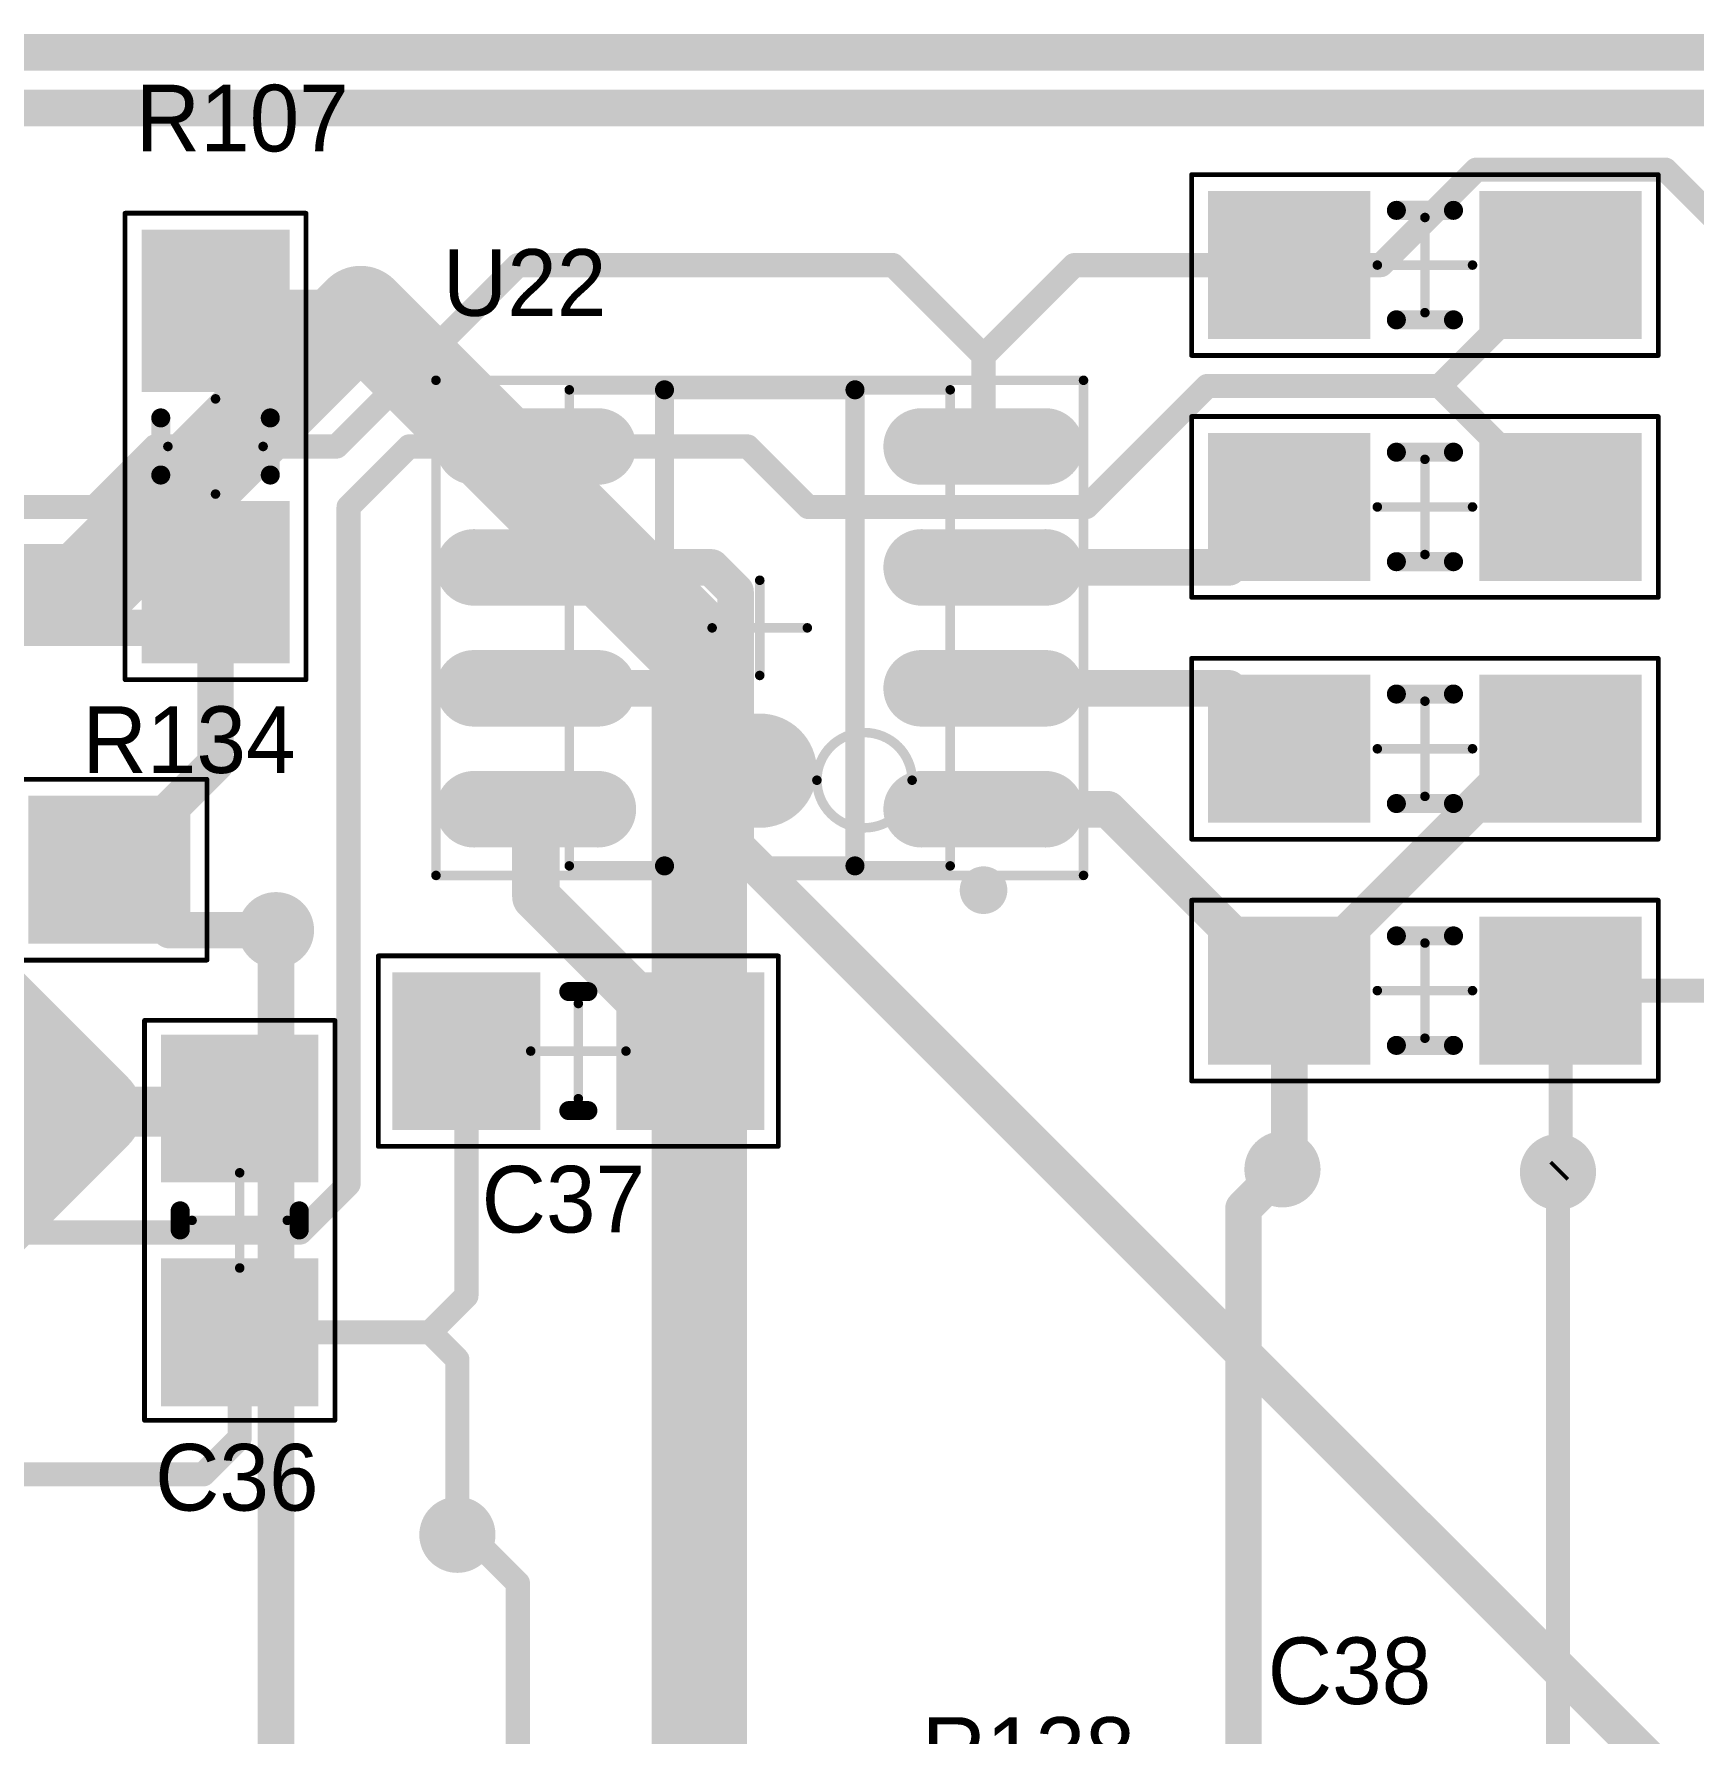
# Model space of a CAD drawing. Header units: millimetres. Extents: x 37 to 246, y 26 to 184.
# Drawn here: x 210.82 to 228.25, y 88.71 to 106.57 of the extents above; entities that cross this region are included whole.
import ezdxf

# ---------------------------------------------------------------- set-up
doc = ezdxf.new("R2010")
doc.units = ezdxf.units.MM
for name, color, linetype in [('BottomLayer', 5, 'Continuous'), ('Mechanical13', 56, 'Continuous'), ('Mechanical15', 56, 'Continuous'), ('MultiLayer', 9, 'Continuous'), ('TopLayer', 1, 'Continuous'), ('TopOverlay', 2, 'Continuous'), ('TopPaste', 8, 'Continuous'), ('TopSolder', 216, 'Continuous'), ('ViaHoleLayer', 16, 'Continuous')]:
    doc.layers.add(name, color=color, linetype=linetype)

msp = doc.modelspace()

# ---------------------------------------------------------------- linework, layer by layer
at = {"layer": 'BottomLayer'}
for points, const_width in [([(211.328, 100.711), (214.249, 103.632)], 1), ([(214.249, 103.632), (217.805, 100.076)], 1), ([(206.629, 100.711), (211.328, 100.711)], 1), ([(217.805, 94.234), (217.805, 100.076)], 1), ([(207.518, 99.187), (211.455, 95.25)], 1), ([(213.36, 87.249), (213.36, 97.155)], 0.384), ([(209.55, 93.345), (211.455, 95.25)], 1), ([(223.52, 94.234), (223.929, 94.643)], 0.384), ([(217.805, 76.454), (217.805, 94.234)], 1), ([(226.822, 78.867), (226.822, 94.615)], 0.254), ([(223.52, 59.69), (223.52, 94.234)], 0.384), ([(215.265, 90.805), (215.392, 90.805)], 0.254), ([(215.392, 90.805), (215.9, 90.297)], 0.254), ([(215.9, 86.36), (215.9, 90.297)], 0.254)]:
    msp.add_lwpolyline(points, dxfattribs=dict(at, const_width=const_width))
for points, const_width in [([(213.999, 103.632, 1), (214.499, 103.632, 1)], 0.5), ([(213.999, 103.632, 1), (214.499, 103.632, 1)], 0.5), ([(214.049, 103.632, 1), (214.449, 103.632, 1)], 0.4), ([(211.078, 100.711, 1), (211.578, 100.711, 1)], 0.5), ([(211.078, 100.711, 1), (211.578, 100.711, 1)], 0.5), ([(217.555, 100.076, 1), (218.055, 100.076, 1)], 0.5), ([(217.555, 100.076, 1), (218.055, 100.076, 1)], 0.5), ([(213.16, 97.155, 1), (213.56, 97.155, 1)], 0.4), ([(213.264, 97.155, 1), (213.456, 97.155, 1)], 0.192), ([(211.205, 95.25, 1), (211.705, 95.25, 1)], 0.5), ([(211.205, 95.25, 1), (211.705, 95.25, 1)], 0.5), ([(211.255, 95.25, 1), (211.655, 95.25, 1)], 0.4), ([(223.729, 94.643, 1), (224.129, 94.643, 1)], 0.4), ([(226.622, 94.615, 1), (227.022, 94.615, 1)], 0.4), ([(223.833, 94.643, 1), (224.025, 94.643, 1)], 0.192), ([(217.555, 94.234, 1), (218.055, 94.234, 1)], 0.5), ([(217.555, 94.234, 1), (218.055, 94.234, 1)], 0.5), ([(217.605, 94.234, 1), (218.005, 94.234, 1)], 0.4), ([(226.758, 94.615, 1), (226.886, 94.615, 1)], 0.127), ([(223.424, 94.234, 1), (223.616, 94.234, 1)], 0.192), ([(223.424, 94.234, 1), (223.616, 94.234, 1)], 0.192), ([(215.065, 90.805, 1), (215.465, 90.805, 1)], 0.4), ([(215.202, 90.805, 1), (215.328, 90.805, 1)], 0.127), ([(215.328, 90.805, 1), (215.456, 90.805, 1)], 0.127), ([(215.328, 90.805, 1), (215.456, 90.805, 1)], 0.127), ([(215.837, 90.297, 1), (215.964, 90.297, 1)], 0.127), ([(215.837, 90.297, 1), (215.964, 90.297, 1)], 0.127)]:
    msp.add_lwpolyline(points, format="xyb", close=True, dxfattribs=dict(at, const_width=const_width))
at = {"layer": 'Mechanical13', "const_width": 0.1}
for points in [[(216.44, 97.83), (216.44, 102.83)], [(216.44, 102.83), (220.44, 102.83)], [(220.44, 97.83), (220.44, 102.83)], [(216.44, 97.83), (220.44, 97.83)]]:
    msp.add_lwpolyline(points, dxfattribs=at)
at = {"layer": 'Mechanical13'}
for points, const_width in [([(216.415, 102.83, 1), (216.465, 102.83, 1)], 0.05), ([(216.415, 102.83, 1), (216.465, 102.83, 1)], 0.05), ([(220.415, 102.83, 1), (220.465, 102.83, 1)], 0.05), ([(220.415, 102.83, 1), (220.465, 102.83, 1)], 0.05), ([(220.04, 98.73, 1), (219.04, 98.73, 1)], 0.1), ([(219.015, 98.73, 1), (219.065, 98.73, 1)], 0.05), ([(220.015, 98.73, 1), (220.065, 98.73, 1)], 0.05), ([(216.415, 97.83, 1), (216.465, 97.83, 1)], 0.05), ([(216.415, 97.83, 1), (216.465, 97.83, 1)], 0.05), ([(220.415, 97.83, 1), (220.465, 97.83, 1)], 0.05), ([(220.415, 97.83, 1), (220.465, 97.83, 1)], 0.05)]:
    msp.add_lwpolyline(points, format="xyb", close=True, dxfattribs=dict(at, const_width=const_width))
at = {"layer": 'Mechanical15'}
for points, const_width in [([(222.975, 103.19), (222.975, 105.09)], 0.05), ([(222.975, 105.09), (227.875, 105.09)], 0.05), ([(227.875, 103.19), (227.875, 105.09)], 0.05), ([(211.775, 104.685), (213.675, 104.685)], 0.05), ([(211.775, 99.785), (211.775, 104.685)], 0.05), ([(213.675, 99.785), (213.675, 104.685)], 0.05), ([(225.425, 103.64), (225.425, 104.64)], 0.1), ([(224.925, 104.14), (225.925, 104.14)], 0.1), ([(222.975, 103.19), (227.875, 103.19)], 0.05), ([(215.04, 97.73), (215.04, 102.93)], 0.1), ([(215.04, 102.93), (221.84, 102.93)], 0.1), ([(221.84, 97.73), (221.84, 102.93)], 0.1), ([(212.725, 101.735), (212.725, 102.735)], 0.1), ([(222.975, 100.65), (222.975, 102.55)], 0.05), ([(222.975, 102.55), (227.875, 102.55)], 0.05), ([(227.875, 100.65), (227.875, 102.55)], 0.05), ([(212.225, 102.235), (213.225, 102.235)], 0.1), ([(225.425, 101.1), (225.425, 102.1)], 0.1), ([(224.925, 101.6), (225.925, 101.6)], 0.1), ([(218.44, 99.83), (218.44, 100.83)], 0.1), ([(222.975, 100.65), (227.875, 100.65)], 0.05), ([(217.94, 100.33), (218.94, 100.33)], 0.1), ([(222.975, 100.01), (227.875, 100.01)], 0.05), ([(222.975, 98.11), (222.975, 100.01)], 0.05), ([(227.875, 98.11), (227.875, 100.01)], 0.05), ([(211.775, 99.785), (213.675, 99.785)], 0.05), ([(225.425, 98.56), (225.425, 99.56)], 0.1), ([(224.925, 99.06), (225.925, 99.06)], 0.1), ([(207.735, 98.74), (212.635, 98.74)], 0.05), ([(212.635, 96.84), (212.635, 98.74)], 0.05), ([(222.975, 98.11), (227.875, 98.11)], 0.05), ([(215.04, 97.73), (221.84, 97.73)], 0.1), ([(222.975, 97.47), (227.875, 97.47)], 0.05), ([(222.975, 95.57), (222.975, 97.47)], 0.05), ([(227.875, 95.57), (227.875, 97.47)], 0.05), ([(225.425, 96.02), (225.425, 97.02)], 0.1), ([(207.735, 96.84), (212.635, 96.84)], 0.05), ([(214.435, 96.885), (218.635, 96.885)], 0.05), ([(214.435, 94.885), (214.435, 96.885)], 0.05), ([(218.635, 94.885), (218.635, 96.885)], 0.05), ([(216.535, 95.385), (216.535, 96.385)], 0.1), ([(224.925, 96.52), (225.925, 96.52)], 0.1), ([(211.979, 96.207), (213.979, 96.207)], 0.05), ([(211.979, 92.007), (211.979, 96.207)], 0.05), ([(213.979, 92.007), (213.979, 96.207)], 0.05), ([(216.035, 95.885), (217.035, 95.885)], 0.1), ([(222.975, 95.57), (227.875, 95.57)], 0.05), ([(214.435, 94.885), (218.635, 94.885)], 0.05), ([(212.979, 93.607), (212.979, 94.607)], 0.1), ([(212.479, 94.107), (213.479, 94.107)], 0.1), ([(211.979, 92.007), (213.979, 92.007)], 0.05)]:
    msp.add_lwpolyline(points, dxfattribs=dict(at, const_width=const_width))
for points, const_width in [([(222.963, 105.09, 1), (222.987, 105.09, 1)], 0.025), ([(222.963, 105.09, 1), (222.987, 105.09, 1)], 0.025), ([(227.863, 105.09, 1), (227.887, 105.09, 1)], 0.025), ([(227.863, 105.09, 1), (227.887, 105.09, 1)], 0.025), ([(211.763, 104.685, 1), (211.787, 104.685, 1)], 0.025), ([(211.763, 104.685, 1), (211.787, 104.685, 1)], 0.025), ([(213.663, 104.685, 1), (213.687, 104.685, 1)], 0.025), ([(213.663, 104.685, 1), (213.687, 104.685, 1)], 0.025), ([(225.4, 104.64, 1), (225.45, 104.64, 1)], 0.05), ([(224.9, 104.14, 1), (224.95, 104.14, 1)], 0.05), ([(225.9, 104.14, 1), (225.95, 104.14, 1)], 0.05), ([(225.4, 103.64, 1), (225.45, 103.64, 1)], 0.05), ([(222.963, 103.19, 1), (222.987, 103.19, 1)], 0.025), ([(222.963, 103.19, 1), (222.987, 103.19, 1)], 0.025), ([(227.863, 103.19, 1), (227.887, 103.19, 1)], 0.025), ([(227.863, 103.19, 1), (227.887, 103.19, 1)], 0.025), ([(215.015, 102.93, 1), (215.065, 102.93, 1)], 0.05), ([(215.015, 102.93, 1), (215.065, 102.93, 1)], 0.05), ([(221.815, 102.93, 1), (221.865, 102.93, 1)], 0.05), ([(221.815, 102.93, 1), (221.865, 102.93, 1)], 0.05), ([(212.7, 102.735, 1), (212.75, 102.735, 1)], 0.05), ([(222.963, 102.55, 1), (222.987, 102.55, 1)], 0.025), ([(222.963, 102.55, 1), (222.987, 102.55, 1)], 0.025), ([(227.863, 102.55, 1), (227.887, 102.55, 1)], 0.025), ([(227.863, 102.55, 1), (227.887, 102.55, 1)], 0.025), ([(212.2, 102.235, 1), (212.25, 102.235, 1)], 0.05), ([(213.2, 102.235, 1), (213.25, 102.235, 1)], 0.05), ([(225.4, 102.1, 1), (225.45, 102.1, 1)], 0.05), ([(212.7, 101.735, 1), (212.75, 101.735, 1)], 0.05), ([(224.9, 101.6, 1), (224.95, 101.6, 1)], 0.05), ([(225.9, 101.6, 1), (225.95, 101.6, 1)], 0.05), ([(225.4, 101.1, 1), (225.45, 101.1, 1)], 0.05), ([(218.415, 100.83, 1), (218.465, 100.83, 1)], 0.05), ([(222.963, 100.65, 1), (222.987, 100.65, 1)], 0.025), ([(222.963, 100.65, 1), (222.987, 100.65, 1)], 0.025), ([(227.863, 100.65, 1), (227.887, 100.65, 1)], 0.025), ([(227.863, 100.65, 1), (227.887, 100.65, 1)], 0.025), ([(217.915, 100.33, 1), (217.965, 100.33, 1)], 0.05), ([(218.915, 100.33, 1), (218.965, 100.33, 1)], 0.05), ([(222.963, 100.01, 1), (222.987, 100.01, 1)], 0.025), ([(222.963, 100.01, 1), (222.987, 100.01, 1)], 0.025), ([(227.863, 100.01, 1), (227.887, 100.01, 1)], 0.025), ([(227.863, 100.01, 1), (227.887, 100.01, 1)], 0.025), ([(211.763, 99.785, 1), (211.787, 99.785, 1)], 0.025), ([(211.763, 99.785, 1), (211.787, 99.785, 1)], 0.025), ([(213.663, 99.785, 1), (213.687, 99.785, 1)], 0.025), ([(213.663, 99.785, 1), (213.687, 99.785, 1)], 0.025), ([(218.415, 99.83, 1), (218.465, 99.83, 1)], 0.05), ([(225.4, 99.56, 1), (225.45, 99.56, 1)], 0.05), ([(224.9, 99.06, 1), (224.95, 99.06, 1)], 0.05), ([(225.9, 99.06, 1), (225.95, 99.06, 1)], 0.05), ([(212.623, 98.74, 1), (212.647, 98.74, 1)], 0.025), ([(212.623, 98.74, 1), (212.647, 98.74, 1)], 0.025), ([(225.4, 98.56, 1), (225.45, 98.56, 1)], 0.05), ([(222.963, 98.11, 1), (222.987, 98.11, 1)], 0.025), ([(222.963, 98.11, 1), (222.987, 98.11, 1)], 0.025), ([(227.863, 98.11, 1), (227.887, 98.11, 1)], 0.025), ([(227.863, 98.11, 1), (227.887, 98.11, 1)], 0.025), ([(215.015, 97.73, 1), (215.065, 97.73, 1)], 0.05), ([(215.015, 97.73, 1), (215.065, 97.73, 1)], 0.05), ([(221.815, 97.73, 1), (221.865, 97.73, 1)], 0.05), ([(221.815, 97.73, 1), (221.865, 97.73, 1)], 0.05), ([(222.963, 97.47, 1), (222.987, 97.47, 1)], 0.025), ([(222.963, 97.47, 1), (222.987, 97.47, 1)], 0.025), ([(227.863, 97.47, 1), (227.887, 97.47, 1)], 0.025), ([(227.863, 97.47, 1), (227.887, 97.47, 1)], 0.025), ([(225.4, 97.02, 1), (225.45, 97.02, 1)], 0.05), ([(212.623, 96.84, 1), (212.647, 96.84, 1)], 0.025), ([(212.623, 96.84, 1), (212.647, 96.84, 1)], 0.025), ([(214.422, 96.885, 1), (214.447, 96.885, 1)], 0.025), ([(214.422, 96.885, 1), (214.447, 96.885, 1)], 0.025), ([(218.622, 96.885, 1), (218.647, 96.885, 1)], 0.025), ([(218.622, 96.885, 1), (218.647, 96.885, 1)], 0.025), ([(216.51, 96.385, 1), (216.56, 96.385, 1)], 0.05), ([(224.9, 96.52, 1), (224.95, 96.52, 1)], 0.05), ([(225.9, 96.52, 1), (225.95, 96.52, 1)], 0.05), ([(211.967, 96.207, 1), (211.991, 96.207, 1)], 0.025), ([(211.967, 96.207, 1), (211.991, 96.207, 1)], 0.025), ([(213.967, 96.207, 1), (213.991, 96.207, 1)], 0.025), ([(213.967, 96.207, 1), (213.991, 96.207, 1)], 0.025), ([(225.4, 96.02, 1), (225.45, 96.02, 1)], 0.05), ([(216.01, 95.885, 1), (216.06, 95.885, 1)], 0.05), ([(217.01, 95.885, 1), (217.06, 95.885, 1)], 0.05), ([(222.963, 95.57, 1), (222.987, 95.57, 1)], 0.025), ([(222.963, 95.57, 1), (222.987, 95.57, 1)], 0.025), ([(227.863, 95.57, 1), (227.887, 95.57, 1)], 0.025), ([(227.863, 95.57, 1), (227.887, 95.57, 1)], 0.025), ([(216.51, 95.385, 1), (216.56, 95.385, 1)], 0.05), ([(214.422, 94.885, 1), (214.447, 94.885, 1)], 0.025), ([(214.422, 94.885, 1), (214.447, 94.885, 1)], 0.025), ([(218.622, 94.885, 1), (218.647, 94.885, 1)], 0.025), ([(218.622, 94.885, 1), (218.647, 94.885, 1)], 0.025), ([(212.954, 94.607, 1), (213.004, 94.607, 1)], 0.05), ([(212.454, 94.107, 1), (212.504, 94.107, 1)], 0.05), ([(213.454, 94.107, 1), (213.504, 94.107, 1)], 0.05), ([(212.954, 93.607, 1), (213.004, 93.607, 1)], 0.05), ([(211.967, 92.007, 1), (211.991, 92.007, 1)], 0.025), ([(211.967, 92.007, 1), (211.991, 92.007, 1)], 0.025), ([(213.967, 92.007, 1), (213.991, 92.007, 1)], 0.025), ([(213.967, 92.007, 1), (213.991, 92.007, 1)], 0.025)]:
    msp.add_lwpolyline(points, format="xyb", close=True, dxfattribs=dict(at, const_width=const_width))
at = {"layer": 'MultiLayer', "const_width": 0.4}
for points in [[(214.049, 103.632, 1), (214.449, 103.632, 1)], [(213.16, 97.155, 1), (213.56, 97.155, 1)], [(211.255, 95.25, 1), (211.655, 95.25, 1)], [(223.729, 94.643, 1), (224.129, 94.643, 1)], [(226.622, 94.615, 1), (227.022, 94.615, 1)], [(217.605, 94.234, 1), (218.005, 94.234, 1)], [(215.065, 90.805, 1), (215.465, 90.805, 1)]]:
    msp.add_lwpolyline(points, format="xyb", close=True, dxfattribs=at)
at = {"layer": 'TopLayer'}
for points, const_width in [([(196.711, 106.375), (233.414, 106.375)], 0.384), ([(196.469, 105.791), (233.172, 105.791)], 0.384), ([(224.963, 104.14), (225.965, 105.142)], 0.254), ([(225.965, 105.142), (227.951, 105.142)], 0.254), ([(227.951, 105.142), (229.362, 103.731)], 0.254), ([(213.995, 102.235), (215.9, 104.14)], 0.254), ([(215.9, 104.14), (219.838, 104.14)], 0.254), ([(219.838, 104.14), (220.79, 103.188)], 0.254), ([(220.79, 103.188), (221.742, 104.14)], 0.254), ([(221.742, 104.14), (224, 104.14)], 0.254), ([(224, 104.14), (224.963, 104.14)], 0.254), ([(225.58, 102.87), (226.85, 104.14)], 0.254), ([(212.725, 103.66), (212.753, 103.632)], 0.5), ([(212.753, 103.632), (214.249, 103.632)], 0.5), ([(220.79, 102.235), (220.79, 103.188)], 0.254), ([(221.869, 101.6), (223.139, 102.87)], 0.254), ([(223.139, 102.87), (225.58, 102.87)], 0.254), ([(225.58, 102.87), (226.85, 101.6)], 0.254), ([(216.74, 102.235), (215.44, 102.235)], 0.6), ([(221.44, 102.235), (220.14, 102.235)], 0.6), ([(211.455, 101.6), (212.09, 102.235)], 0.254), ([(212.09, 102.235), (213.995, 102.235)], 0.254), ([(214.122, 101.6), (214.757, 102.235)], 0.254), ([(214.757, 102.235), (216.09, 102.235)], 0.254), ([(216.09, 102.235), (218.313, 102.235)], 0.254), ([(218.313, 102.235), (218.948, 101.6)], 0.254), ([(223.365, 100.965), (224, 101.6)], 0.384), ([(209.41, 101.6), (211.455, 101.6)], 0.254), ([(214.122, 94.488), (214.122, 101.6)], 0.254), ([(218.948, 101.6), (221.869, 101.6)], 0.254), ([(226.85, 101.6), (226.85, 101.6)], 0.254), ([(216.74, 100.965), (215.44, 100.965)], 0.6), ([(221.44, 100.965), (220.14, 100.965)], 0.6), ([(216.09, 100.965), (217.932, 100.965)], 0.384), ([(217.932, 100.965), (218.186, 100.711)], 0.384), ([(220.79, 100.965), (223.365, 100.965)], 0.384), ([(212.245, 100.33), (212.725, 100.81)], 0.384), ([(212.725, 98.905), (212.725, 100.81)], 0.384), ([(218.186, 99.695), (218.186, 100.711)], 0.384), ([(209.41, 100.33), (212.245, 100.33)], 0.384), ([(216.74, 99.695), (215.44, 99.695)], 0.6), ([(221.44, 99.695), (220.14, 99.695)], 0.6), ([(216.09, 99.695), (218.186, 99.695)], 0.384), ([(218.186, 98.044), (218.186, 99.695)], 0.384), ([(220.79, 99.695), (223.365, 99.695)], 0.384), ([(223.365, 99.695), (224, 99.06)], 0.384), ([(211.61, 97.79), (212.725, 98.905)], 0.384), ([(224, 96.52), (226.54, 99.06)], 0.384), ([(226.54, 99.06), (226.85, 99.06)], 0.384), ([(216.74, 98.425), (215.44, 98.425)], 0.6), ([(216.09, 97.505), (216.09, 98.425)], 0.5), ([(221.44, 98.425), (220.14, 98.425)], 0.6), ([(220.79, 98.425), (222.095, 98.425)], 0.384), ([(222.095, 98.425), (224, 96.52)], 0.384), ([(218.186, 98.044), (230.886, 85.344)], 0.384), ([(211.61, 97.79), (212.245, 97.155)], 0.384), ([(216.09, 97.505), (217.71, 95.885)], 0.5), ([(212.245, 97.155), (213.36, 97.155)], 0.384), ([(224, 94.643), (224, 96.52)], 0.384), ([(226.85, 94.643), (226.85, 96.52)], 0.254), ([(226.85, 96.52), (228.727, 96.52)], 0.254), ([(217.71, 95.885), (217.805, 95.79)], 0.5), ([(215.36, 93.313), (215.36, 95.885)], 0.254), ([(217.805, 94.234), (217.805, 95.79)], 0.5), ([(212.947, 95.25), (212.979, 95.282)], 0.524), ([(209.41, 95.25), (211.455, 95.25)], 0.524), ([(211.455, 95.25), (212.947, 95.25)], 0.524), ([(223.929, 94.643), (224, 94.643)], 0.384), ([(226.822, 94.615), (226.85, 94.643)], 0.254), ([(213.614, 93.98), (214.122, 94.488)], 0.254), ([(209.41, 93.98), (213.614, 93.98)], 0.254), ([(214.979, 92.932), (215.36, 93.313)], 0.254), ([(212.979, 92.932), (214.979, 92.932)], 0.254), ([(212.979, 91.821), (212.979, 92.932)], 0.254), ([(214.979, 92.932), (215.265, 92.646)], 0.254), ([(215.265, 90.805), (215.265, 92.646)], 0.254), ([(212.598, 91.44), (212.979, 91.821)], 0.254), ([(209.41, 91.44), (212.598, 91.44)], 0.254)]:
    msp.add_lwpolyline(points, dxfattribs=dict(at, const_width=const_width))
for points, const_width in [([(225.901, 105.142, 1), (226.028, 105.142, 1)], 0.127), ([(225.901, 105.142, 1), (226.028, 105.142, 1)], 0.127), ([(227.887, 105.142, 1), (228.014, 105.142, 1)], 0.127), ([(227.887, 105.142, 1), (228.014, 105.142, 1)], 0.127), ([(215.837, 104.14, 1), (215.964, 104.14, 1)], 0.127), ([(215.837, 104.14, 1), (215.964, 104.14, 1)], 0.127), ([(219.775, 104.14, 1), (219.902, 104.14, 1)], 0.127), ([(219.775, 104.14, 1), (219.902, 104.14, 1)], 0.127), ([(221.679, 104.14, 1), (221.805, 104.14, 1)], 0.127), ([(221.679, 104.14, 1), (221.805, 104.14, 1)], 0.127), ([(223.937, 104.14, 1), (224.064, 104.14, 1)], 0.127), ([(223.937, 104.14, 1), (224.064, 104.14, 1)], 0.127), ([(224.899, 104.14, 1), (225.026, 104.14, 1)], 0.127), ([(224.899, 104.14, 1), (225.026, 104.14, 1)], 0.127), ([(226.786, 104.14, 1), (226.913, 104.14, 1)], 0.127), ([(214.049, 103.632, 1), (214.449, 103.632, 1)], 0.4), ([(212.6, 103.66, 1), (212.85, 103.66, 1)], 0.25), ([(212.628, 103.632, 1), (212.878, 103.632, 1)], 0.25), ([(212.628, 103.632, 1), (212.878, 103.632, 1)], 0.25), ([(214.124, 103.632, 1), (214.374, 103.632, 1)], 0.25), ([(220.727, 103.188, 1), (220.854, 103.188, 1)], 0.127), ([(220.727, 103.188, 1), (220.854, 103.188, 1)], 0.127), ([(220.727, 103.188, 1), (220.854, 103.188, 1)], 0.127), ([(223.076, 102.87, 1), (223.202, 102.87, 1)], 0.127), ([(223.076, 102.87, 1), (223.202, 102.87, 1)], 0.127), ([(225.517, 102.87, 1), (225.644, 102.87, 1)], 0.127), ([(225.517, 102.87, 1), (225.644, 102.87, 1)], 0.127), ([(225.517, 102.87, 1), (225.644, 102.87, 1)], 0.127), ([(215.29, 102.235, 1), (215.59, 102.235, 1)], 0.3), ([(216.59, 102.235, 1), (216.89, 102.235, 1)], 0.3), ([(219.99, 102.235, 1), (220.29, 102.235, 1)], 0.3), ([(221.29, 102.235, 1), (221.59, 102.235, 1)], 0.3), ([(212.026, 102.235, 1), (212.154, 102.235, 1)], 0.127), ([(212.026, 102.235, 1), (212.154, 102.235, 1)], 0.127), ([(213.931, 102.235, 1), (214.059, 102.235, 1)], 0.127), ([(213.931, 102.235, 1), (214.059, 102.235, 1)], 0.127), ([(214.694, 102.235, 1), (214.821, 102.235, 1)], 0.127), ([(214.694, 102.235, 1), (214.821, 102.235, 1)], 0.127), ([(216.026, 102.235, 1), (216.153, 102.235, 1)], 0.127), ([(216.026, 102.235, 1), (216.153, 102.235, 1)], 0.127), ([(218.25, 102.235, 1), (218.376, 102.235, 1)], 0.127), ([(218.25, 102.235, 1), (218.376, 102.235, 1)], 0.127), ([(220.727, 102.235, 1), (220.854, 102.235, 1)], 0.127), ([(223.904, 101.6, 1), (224.096, 101.6, 1)], 0.192), ([(211.392, 101.6, 1), (211.518, 101.6, 1)], 0.127), ([(211.392, 101.6, 1), (211.518, 101.6, 1)], 0.127), ([(214.059, 101.6, 1), (214.185, 101.6, 1)], 0.127), ([(214.059, 101.6, 1), (214.185, 101.6, 1)], 0.127), ([(218.885, 101.6, 1), (219.012, 101.6, 1)], 0.127), ([(218.885, 101.6, 1), (219.012, 101.6, 1)], 0.127), ([(221.805, 101.6, 1), (221.933, 101.6, 1)], 0.127), ([(221.805, 101.6, 1), (221.933, 101.6, 1)], 0.127), ([(226.786, 101.6, 1), (226.913, 101.6, 1)], 0.127), ([(226.786, 101.6, 1), (226.913, 101.6, 1)], 0.127), ([(226.786, 101.6, 1), (226.913, 101.6, 1)], 0.127), ([(215.29, 100.965, 1), (215.59, 100.965, 1)], 0.3), ([(216.59, 100.965, 1), (216.89, 100.965, 1)], 0.3), ([(219.99, 100.965, 1), (220.29, 100.965, 1)], 0.3), ([(221.29, 100.965, 1), (221.59, 100.965, 1)], 0.3), ([(215.994, 100.965, 1), (216.186, 100.965, 1)], 0.192), ([(217.836, 100.965, 1), (218.028, 100.965, 1)], 0.192), ([(217.836, 100.965, 1), (218.028, 100.965, 1)], 0.192), ([(220.694, 100.965, 1), (220.886, 100.965, 1)], 0.192), ([(223.269, 100.965, 1), (223.461, 100.965, 1)], 0.192), ([(223.269, 100.965, 1), (223.461, 100.965, 1)], 0.192), ([(212.629, 100.81, 1), (212.821, 100.81, 1)], 0.192), ([(212.629, 100.81, 1), (212.821, 100.81, 1)], 0.192), ([(218.09, 100.711, 1), (218.282, 100.711, 1)], 0.192), ([(218.09, 100.711, 1), (218.282, 100.711, 1)], 0.192), ([(212.149, 100.33, 1), (212.341, 100.33, 1)], 0.192), ([(212.149, 100.33, 1), (212.341, 100.33, 1)], 0.192), ([(215.29, 99.695, 1), (215.59, 99.695, 1)], 0.3), ([(216.59, 99.695, 1), (216.89, 99.695, 1)], 0.3), ([(219.99, 99.695, 1), (220.29, 99.695, 1)], 0.3), ([(221.29, 99.695, 1), (221.59, 99.695, 1)], 0.3), ([(215.994, 99.695, 1), (216.186, 99.695, 1)], 0.192), ([(218.09, 99.695, 1), (218.282, 99.695, 1)], 0.192), ([(218.09, 99.695, 1), (218.282, 99.695, 1)], 0.192), ([(218.09, 99.695, 1), (218.282, 99.695, 1)], 0.192), ([(220.694, 99.695, 1), (220.886, 99.695, 1)], 0.192), ([(223.269, 99.695, 1), (223.461, 99.695, 1)], 0.192), ([(223.269, 99.695, 1), (223.461, 99.695, 1)], 0.192), ([(212.629, 98.905, 1), (212.821, 98.905, 1)], 0.192), ([(212.629, 98.905, 1), (212.821, 98.905, 1)], 0.192), ([(223.904, 99.06, 1), (224.096, 99.06, 1)], 0.192), ([(226.444, 99.06, 1), (226.636, 99.06, 1)], 0.192), ([(226.444, 99.06, 1), (226.636, 99.06, 1)], 0.192), ([(226.754, 99.06, 1), (226.946, 99.06, 1)], 0.192), ([(215.29, 98.425, 1), (215.59, 98.425, 1)], 0.3), ([(215.965, 98.425, 1), (216.215, 98.425, 1)], 0.25), ([(216.59, 98.425, 1), (216.89, 98.425, 1)], 0.3), ([(219.99, 98.425, 1), (220.29, 98.425, 1)], 0.3), ([(220.694, 98.425, 1), (220.886, 98.425, 1)], 0.192), ([(221.29, 98.425, 1), (221.59, 98.425, 1)], 0.3), ([(221.999, 98.425, 1), (222.191, 98.425, 1)], 0.192), ([(221.999, 98.425, 1), (222.191, 98.425, 1)], 0.192), ([(218.09, 98.044, 1), (218.282, 98.044, 1)], 0.192), ([(218.09, 98.044, 1), (218.282, 98.044, 1)], 0.192), ([(211.514, 97.79, 1), (211.706, 97.79, 1)], 0.192), ([(211.514, 97.79, 1), (211.706, 97.79, 1)], 0.192), ([(215.965, 97.505, 1), (216.215, 97.505, 1)], 0.25), ([(215.965, 97.505, 1), (216.215, 97.505, 1)], 0.25), ([(213.16, 97.155, 1), (213.56, 97.155, 1)], 0.4), ([(212.149, 97.155, 1), (212.341, 97.155, 1)], 0.192), ([(212.149, 97.155, 1), (212.341, 97.155, 1)], 0.192), ([(213.264, 97.155, 1), (213.456, 97.155, 1)], 0.192), ([(223.904, 96.52, 1), (224.096, 96.52, 1)], 0.192), ([(223.904, 96.52, 1), (224.096, 96.52, 1)], 0.192), ([(223.904, 96.52, 1), (224.096, 96.52, 1)], 0.192), ([(226.786, 96.52, 1), (226.913, 96.52, 1)], 0.127), ([(226.786, 96.52, 1), (226.913, 96.52, 1)], 0.127), ([(217.585, 95.885, 1), (217.835, 95.885, 1)], 0.25), ([(217.585, 95.885, 1), (217.835, 95.885, 1)], 0.25), ([(215.296, 95.885, 1), (215.423, 95.885, 1)], 0.127), ([(217.68, 95.79, 1), (217.93, 95.79, 1)], 0.25), ([(217.68, 95.79, 1), (217.93, 95.79, 1)], 0.25), ([(211.255, 95.25, 1), (211.655, 95.25, 1)], 0.4), ([(212.848, 95.282, 1), (213.11, 95.282, 1)], 0.262), ([(211.324, 95.25, 1), (211.586, 95.25, 1)], 0.262), ([(211.324, 95.25, 1), (211.586, 95.25, 1)], 0.262), ([(212.816, 95.25, 1), (213.078, 95.25, 1)], 0.262), ([(212.816, 95.25, 1), (213.078, 95.25, 1)], 0.262), ([(223.729, 94.643, 1), (224.129, 94.643, 1)], 0.4), ([(226.622, 94.615, 1), (227.022, 94.615, 1)], 0.4), ([(223.833, 94.643, 1), (224.025, 94.643, 1)], 0.192), ([(223.904, 94.643, 1), (224.096, 94.643, 1)], 0.192), ([(223.904, 94.643, 1), (224.096, 94.643, 1)], 0.192), ([(217.605, 94.234, 1), (218.005, 94.234, 1)], 0.4), ([(226.758, 94.615, 1), (226.886, 94.615, 1)], 0.127), ([(226.786, 94.643, 1), (226.913, 94.643, 1)], 0.127), ([(226.786, 94.643, 1), (226.913, 94.643, 1)], 0.127), ([(214.059, 94.488, 1), (214.185, 94.488, 1)], 0.127), ([(214.059, 94.488, 1), (214.185, 94.488, 1)], 0.127), ([(217.68, 94.234, 1), (217.93, 94.234, 1)], 0.25), ([(213.55, 93.98, 1), (213.678, 93.98, 1)], 0.127), ([(213.55, 93.98, 1), (213.678, 93.98, 1)], 0.127), ([(215.296, 93.313, 1), (215.423, 93.313, 1)], 0.127), ([(215.296, 93.313, 1), (215.423, 93.313, 1)], 0.127), ([(212.916, 92.932, 1), (213.042, 92.932, 1)], 0.127), ([(212.916, 92.932, 1), (213.042, 92.932, 1)], 0.127), ([(214.915, 92.932, 1), (215.042, 92.932, 1)], 0.127), ([(214.915, 92.932, 1), (215.042, 92.932, 1)], 0.127), ([(214.915, 92.932, 1), (215.042, 92.932, 1)], 0.127), ([(215.202, 92.646, 1), (215.328, 92.646, 1)], 0.127), ([(215.202, 92.646, 1), (215.328, 92.646, 1)], 0.127), ([(212.916, 91.821, 1), (213.042, 91.821, 1)], 0.127), ([(212.916, 91.821, 1), (213.042, 91.821, 1)], 0.127), ([(212.535, 91.44, 1), (212.661, 91.44, 1)], 0.127), ([(212.535, 91.44, 1), (212.661, 91.44, 1)], 0.127), ([(215.065, 90.805, 1), (215.465, 90.805, 1)], 0.4), ([(215.202, 90.805, 1), (215.328, 90.805, 1)], 0.127)]:
    msp.add_lwpolyline(points, format="xyb", close=True, dxfattribs=dict(at, const_width=const_width))
for points in [[(223.25, 104.815), (223.25, 103.465), (224.75, 104.815), (224.75, 103.465)], [(226.1, 104.815), (226.1, 103.465), (227.6, 104.815), (227.6, 103.465)], [(212.05, 102.91), (213.4, 102.91), (212.05, 104.41), (213.4, 104.41)], [(224.75, 100.925), (224.75, 102.275), (223.25, 100.925), (223.25, 102.275)], [(227.6, 100.925), (227.6, 102.275), (226.1, 100.925), (226.1, 102.275)], [(212.05, 100.06), (213.4, 100.06), (212.05, 101.56), (213.4, 101.56)], [(223.25, 99.735), (223.25, 98.385), (224.75, 99.735), (224.75, 98.385)], [(226.1, 99.735), (226.1, 98.385), (227.6, 99.735), (227.6, 98.385)], [(212.36, 97.115), (212.36, 98.465), (210.86, 97.115), (210.86, 98.465)], [(223.25, 97.195), (223.25, 95.845), (224.75, 97.195), (224.75, 95.845)], [(226.1, 97.195), (226.1, 95.845), (227.6, 97.195), (227.6, 95.845)], [(214.685, 96.61), (214.685, 95.16), (216.035, 96.61), (216.035, 95.16)], [(217.035, 96.61), (217.035, 95.16), (218.385, 96.61), (218.385, 95.16)], [(212.254, 94.607), (213.704, 94.607), (212.254, 95.957), (213.704, 95.957)], [(212.254, 92.257), (213.704, 92.257), (212.254, 93.607), (213.704, 93.607)]]:
    msp.add_solid(points, dxfattribs=at)
at = {"layer": 'TopOverlay', "const_width": 0.2}
for points in [[(225.125, 104.715), (225.725, 104.715)], [(225.125, 103.565), (225.725, 103.565)], [(217.44, 97.83), (217.44, 102.83)], [(217.44, 102.83), (219.44, 102.83)], [(219.44, 97.83), (219.44, 102.83)], [(212.15, 101.935), (212.15, 102.535)], [(213.3, 101.935), (213.3, 102.535)], [(225.125, 102.175), (225.725, 102.175)], [(225.125, 101.025), (225.725, 101.025)], [(225.125, 99.635), (225.725, 99.635)], [(225.125, 98.485), (225.725, 98.485)], [(217.44, 97.83), (219.44, 97.83)], [(225.125, 97.095), (225.725, 97.095)], [(216.435, 96.51), (216.635, 96.51)], [(225.125, 95.945), (225.725, 95.945)], [(216.435, 95.26), (216.635, 95.26)], [(212.354, 94.007), (212.354, 94.207)], [(213.604, 94.007), (213.604, 94.207)]]:
    msp.add_lwpolyline(points, dxfattribs=at)
at = {"layer": 'TopOverlay'}
for points, const_width in [([(225.075, 104.715, 1), (225.175, 104.715, 1)], 0.1), ([(225.675, 104.715, 1), (225.775, 104.715, 1)], 0.1), ([(225.075, 103.565, 1), (225.175, 103.565, 1)], 0.1), ([(225.675, 103.565, 1), (225.775, 103.565, 1)], 0.1), ([(217.39, 102.83, 1), (217.49, 102.83, 1)], 0.1), ([(217.39, 102.83, 1), (217.49, 102.83, 1)], 0.1), ([(219.39, 102.83, 1), (219.49, 102.83, 1)], 0.1), ([(219.39, 102.83, 1), (219.49, 102.83, 1)], 0.1), ([(212.1, 102.535, 1), (212.2, 102.535, 1)], 0.1), ([(213.25, 102.535, 1), (213.35, 102.535, 1)], 0.1), ([(225.075, 102.175, 1), (225.175, 102.175, 1)], 0.1), ([(225.675, 102.175, 1), (225.775, 102.175, 1)], 0.1), ([(212.1, 101.935, 1), (212.2, 101.935, 1)], 0.1), ([(213.25, 101.935, 1), (213.35, 101.935, 1)], 0.1), ([(225.075, 101.025, 1), (225.175, 101.025, 1)], 0.1), ([(225.675, 101.025, 1), (225.775, 101.025, 1)], 0.1), ([(225.075, 99.635, 1), (225.175, 99.635, 1)], 0.1), ([(225.675, 99.635, 1), (225.775, 99.635, 1)], 0.1), ([(218.74, 98.83, 1), (218.14, 98.83, 1)], 0.6), ([(217.99, 98.83, 1), (218.29, 98.83, 1)], 0.3), ([(218.59, 98.83, 1), (218.89, 98.83, 1)], 0.3), ([(225.075, 98.485, 1), (225.175, 98.485, 1)], 0.1), ([(225.675, 98.485, 1), (225.775, 98.485, 1)], 0.1), ([(217.39, 97.83, 1), (217.49, 97.83, 1)], 0.1), ([(217.39, 97.83, 1), (217.49, 97.83, 1)], 0.1), ([(219.39, 97.83, 1), (219.49, 97.83, 1)], 0.1), ([(219.39, 97.83, 1), (219.49, 97.83, 1)], 0.1), ([(220.915, 97.575, 1), (220.665, 97.575, 1)], 0.25), ([(220.603, 97.575, 1), (220.727, 97.575, 1)], 0.125), ([(220.853, 97.575, 1), (220.978, 97.575, 1)], 0.125), ([(225.075, 97.095, 1), (225.175, 97.095, 1)], 0.1), ([(225.675, 97.095, 1), (225.775, 97.095, 1)], 0.1), ([(216.385, 96.51, 1), (216.485, 96.51, 1)], 0.1), ([(216.585, 96.51, 1), (216.685, 96.51, 1)], 0.1), ([(225.075, 95.945, 1), (225.175, 95.945, 1)], 0.1), ([(225.675, 95.945, 1), (225.775, 95.945, 1)], 0.1), ([(216.385, 95.26, 1), (216.485, 95.26, 1)], 0.1), ([(216.585, 95.26, 1), (216.685, 95.26, 1)], 0.1), ([(212.304, 94.207, 1), (212.404, 94.207, 1)], 0.1), ([(213.554, 94.207, 1), (213.654, 94.207, 1)], 0.1), ([(212.304, 94.007, 1), (212.404, 94.007, 1)], 0.1), ([(213.554, 94.007, 1), (213.654, 94.007, 1)], 0.1)]:
    msp.add_lwpolyline(points, format="xyb", close=True, dxfattribs=dict(at, const_width=const_width))
at = {"layer": 'TopPaste', "const_width": 0.6}
for points in [[(216.74, 102.235), (215.44, 102.235)], [(221.44, 102.235), (220.14, 102.235)], [(216.74, 100.965), (215.44, 100.965)], [(221.44, 100.965), (220.14, 100.965)], [(216.74, 99.695), (215.44, 99.695)], [(221.44, 99.695), (220.14, 99.695)], [(216.74, 98.425), (215.44, 98.425)], [(221.44, 98.425), (220.14, 98.425)]]:
    msp.add_lwpolyline(points, dxfattribs=at)
at = {"layer": 'TopPaste', "const_width": 0.3}
for points in [[(215.29, 102.235, 1), (215.59, 102.235, 1)], [(216.59, 102.235, 1), (216.89, 102.235, 1)], [(219.99, 102.235, 1), (220.29, 102.235, 1)], [(221.29, 102.235, 1), (221.59, 102.235, 1)], [(215.29, 100.965, 1), (215.59, 100.965, 1)], [(216.59, 100.965, 1), (216.89, 100.965, 1)], [(219.99, 100.965, 1), (220.29, 100.965, 1)], [(221.29, 100.965, 1), (221.59, 100.965, 1)], [(215.29, 99.695, 1), (215.59, 99.695, 1)], [(216.59, 99.695, 1), (216.89, 99.695, 1)], [(219.99, 99.695, 1), (220.29, 99.695, 1)], [(221.29, 99.695, 1), (221.59, 99.695, 1)], [(215.29, 98.425, 1), (215.59, 98.425, 1)], [(216.59, 98.425, 1), (216.89, 98.425, 1)], [(219.99, 98.425, 1), (220.29, 98.425, 1)], [(221.29, 98.425, 1), (221.59, 98.425, 1)]]:
    msp.add_lwpolyline(points, format="xyb", close=True, dxfattribs=at)
at = {"layer": 'TopPaste'}
for points in [[(223.25, 104.815), (223.25, 103.465), (224.75, 104.815), (224.75, 103.465)], [(226.1, 104.815), (226.1, 103.465), (227.6, 104.815), (227.6, 103.465)], [(212.05, 102.91), (213.4, 102.91), (212.05, 104.41), (213.4, 104.41)], [(224.75, 100.925), (224.75, 102.275), (223.25, 100.925), (223.25, 102.275)], [(227.6, 100.925), (227.6, 102.275), (226.1, 100.925), (226.1, 102.275)], [(212.05, 100.06), (213.4, 100.06), (212.05, 101.56), (213.4, 101.56)], [(223.25, 99.735), (223.25, 98.385), (224.75, 99.735), (224.75, 98.385)], [(226.1, 99.735), (226.1, 98.385), (227.6, 99.735), (227.6, 98.385)], [(212.36, 97.115), (212.36, 98.465), (210.86, 97.115), (210.86, 98.465)], [(223.25, 97.195), (223.25, 95.845), (224.75, 97.195), (224.75, 95.845)], [(226.1, 97.195), (226.1, 95.845), (227.6, 97.195), (227.6, 95.845)], [(214.685, 96.61), (214.685, 95.16), (216.035, 96.61), (216.035, 95.16)], [(217.035, 96.61), (217.035, 95.16), (218.385, 96.61), (218.385, 95.16)], [(212.254, 94.607), (213.704, 94.607), (212.254, 95.957), (213.704, 95.957)], [(212.254, 92.257), (213.704, 92.257), (212.254, 93.607), (213.704, 93.607)]]:
    msp.add_solid(points, dxfattribs=at)
at = {"layer": 'TopSolder', "const_width": 0.803}
for points in [[(216.74, 102.235), (215.44, 102.235)], [(221.44, 102.235), (220.14, 102.235)], [(216.74, 100.965), (215.44, 100.965)], [(221.44, 100.965), (220.14, 100.965)], [(216.74, 99.695), (215.44, 99.695)], [(221.44, 99.695), (220.14, 99.695)], [(216.74, 98.425), (215.44, 98.425)], [(221.44, 98.425), (220.14, 98.425)]]:
    msp.add_lwpolyline(points, dxfattribs=at)
at = {"layer": 'TopSolder', "const_width": 0.402}
for points in [[(215.239, 102.235, 1), (215.641, 102.235, 1)], [(216.539, 102.235, 1), (216.941, 102.235, 1)], [(219.939, 102.235, 1), (220.341, 102.235, 1)], [(221.239, 102.235, 1), (221.641, 102.235, 1)], [(215.239, 100.965, 1), (215.641, 100.965, 1)], [(216.539, 100.965, 1), (216.941, 100.965, 1)], [(219.939, 100.965, 1), (220.341, 100.965, 1)], [(221.239, 100.965, 1), (221.641, 100.965, 1)], [(215.239, 99.695, 1), (215.641, 99.695, 1)], [(216.539, 99.695, 1), (216.941, 99.695, 1)], [(219.939, 99.695, 1), (220.341, 99.695, 1)], [(221.239, 99.695, 1), (221.641, 99.695, 1)], [(215.239, 98.425, 1), (215.641, 98.425, 1)], [(216.539, 98.425, 1), (216.941, 98.425, 1)], [(219.939, 98.425, 1), (220.341, 98.425, 1)], [(221.239, 98.425, 1), (221.641, 98.425, 1)]]:
    msp.add_lwpolyline(points, format="xyb", close=True, dxfattribs=at)
at = {"layer": 'TopSolder'}
for points in [[(223.148, 104.917), (223.148, 103.363), (224.852, 104.917), (224.852, 103.363)], [(225.998, 104.917), (225.998, 103.363), (227.702, 104.917), (227.702, 103.363)], [(211.948, 102.808), (213.502, 102.808), (211.948, 104.512), (213.502, 104.512)], [(224.852, 100.823), (224.852, 102.377), (223.148, 100.823), (223.148, 102.377)], [(227.702, 100.823), (227.702, 102.377), (225.998, 100.823), (225.998, 102.377)], [(211.948, 99.958), (213.502, 99.958), (211.948, 101.662), (213.502, 101.662)], [(223.148, 99.837), (223.148, 98.283), (224.852, 99.837), (224.852, 98.283)], [(225.998, 99.837), (225.998, 98.283), (227.702, 99.837), (227.702, 98.283)], [(212.462, 97.013), (212.462, 98.567), (210.758, 97.013), (210.758, 98.567)], [(223.148, 97.297), (223.148, 95.743), (224.852, 97.297), (224.852, 95.743)], [(225.998, 97.297), (225.998, 95.743), (227.702, 97.297), (227.702, 95.743)], [(214.583, 96.712), (214.583, 95.058), (216.137, 96.712), (216.137, 95.058)], [(216.933, 96.712), (216.933, 95.058), (218.487, 96.712), (218.487, 95.058)], [(212.152, 94.505), (213.806, 94.505), (212.152, 96.059), (213.806, 96.059)], [(212.152, 92.155), (213.806, 92.155), (212.152, 93.709), (213.806, 93.709)]]:
    msp.add_solid(points, dxfattribs=at)
at = {"layer": 'ViaHoleLayer', "const_width": 0.2}
for points in [[(214.149, 103.632, 1), (214.349, 103.632, 1)], [(213.26, 97.155, 1), (213.46, 97.155, 1)], [(211.355, 95.25, 1), (211.555, 95.25, 1)], [(223.829, 94.643, 1), (224.029, 94.643, 1)], [(226.722, 94.615, 1), (226.922, 94.615, 1)], [(217.705, 94.234, 1), (217.905, 94.234, 1)], [(215.165, 90.805, 1), (215.365, 90.805, 1)]]:
    msp.add_lwpolyline(points, format="xyb", close=True, dxfattribs=at)

# ---------------------------------------------------------------- texts
at = {"layer": 'TopOverlay'}
for s, p in [('R107', (211.887, 105.334)), ('U22', (215.113, 103.607)), ('R134', (211.328, 98.806)), ('C37', (215.519, 93.98)), ('C36', (212.09, 91.059)), ('C38', (223.774, 89.027)), ('R138', (220.142, 88.189))]:
    msp.add_text(s, height=0.7, dxfattribs=at).set_placement(p)

doc.saveas('drawing.dxf')
